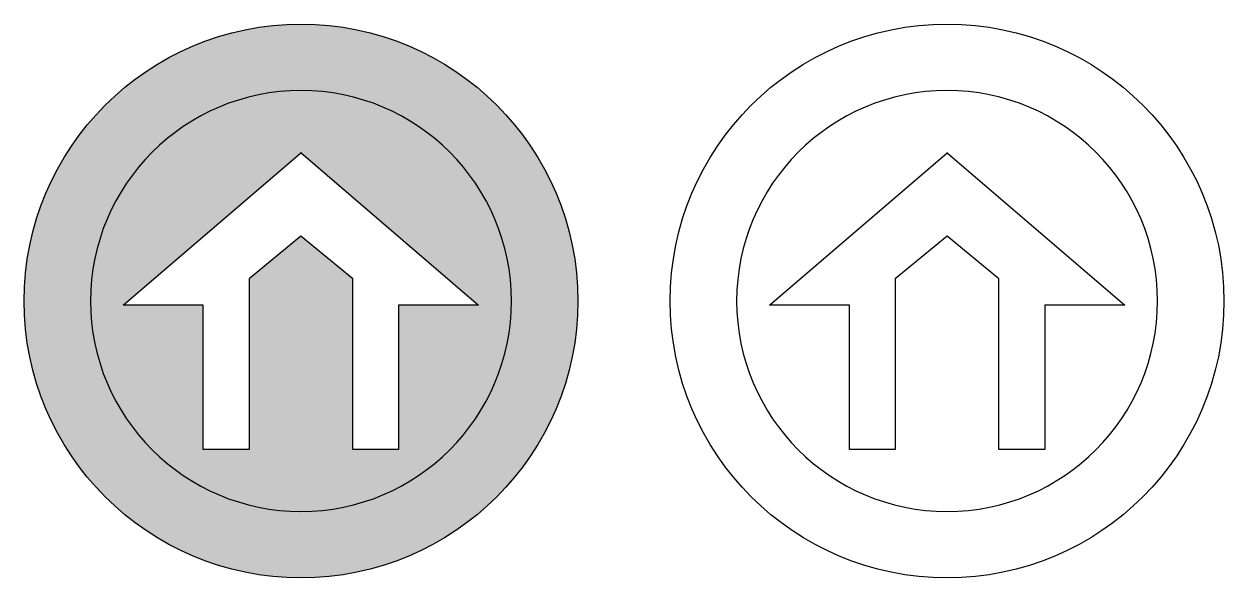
# Model space of a CAD drawing. Extents: x -700 to 600, y 0 to 600.
import ezdxf

# ---------------------------------------------------------------- set-up
doc = ezdxf.new("R2010")
doc.units = 0
doc.header["$MEASUREMENT"] = 0

msp = doc.modelspace()

# ---------------------------------------------------------------- hatches: boundary and pattern name
h = msp.add_hatch(color=1)
edge = h.paths.add_edge_path()
edge.add_arc((-400, 300), 300, 0, 180, ccw=False)
edge.add_arc((-400, 300), 300, -180, 0, ccw=False)
edge = h.paths.add_edge_path(flags=16)
edge.add_arc((-400, 300), 228, 180, 360)
edge.add_arc((-400, 300), 228, 0, 180)
h = msp.add_hatch(color=7)
edge = h.paths.add_edge_path()
edge.add_arc((-400, 300), 228, 180, 360)
edge.add_arc((-400, 300), 228, 0, 180)
h.paths.add_polyline_path([(-400.036, 460.662), (-400.018, 460.709), (-399.964, 460.725), (-399.964, 460.662), (-207.526, 295.475), (-294.187, 295.475), (-294.187, 139.274), (-343.876, 139.274), (-343.876, 324.185), (-400, 370.235), (-456.124, 324.185), (-456.124, 139.274), (-505.813, 139.274), (-505.813, 295.475), (-592.474, 295.475)], flags=16)

# ---------------------------------------------------------------- linework, layer by layer
at = {"color": 1}
msp.add_lwpolyline([(-700, 300, -1), (-100, 300, -1)], format="xyb", close=True, dxfattribs=at)
for points in [[(0, 300, -1), (600, 300, -1)], [(-628, 300, 1), (-172, 300, 1)], [(72, 300, 1), (528, 300, 1)]]:
    msp.add_lwpolyline(points, format="xyb", close=True)
for points in [[(-400.036, 460.662), (-400.018, 460.709), (-399.964, 460.725), (-399.964, 460.662), (-207.526, 295.475), (-294.187, 295.475), (-294.187, 139.274), (-343.876, 139.274), (-343.876, 324.185), (-400, 370.235), (-456.124, 324.185), (-456.124, 139.274), (-505.813, 139.274), (-505.813, 295.475), (-592.474, 295.475)], [(299.964, 460.662), (299.982, 460.709), (300.036, 460.725), (300.036, 460.662), (492.474, 295.475), (405.813, 295.475), (405.813, 139.274), (356.124, 139.274), (356.124, 324.185), (300, 370.235), (243.876, 324.185), (243.876, 139.274), (194.187, 139.274), (194.187, 295.475), (107.526, 295.475)]]:
    msp.add_lwpolyline(points, close=True)

doc.saveas('drawing.dxf')
